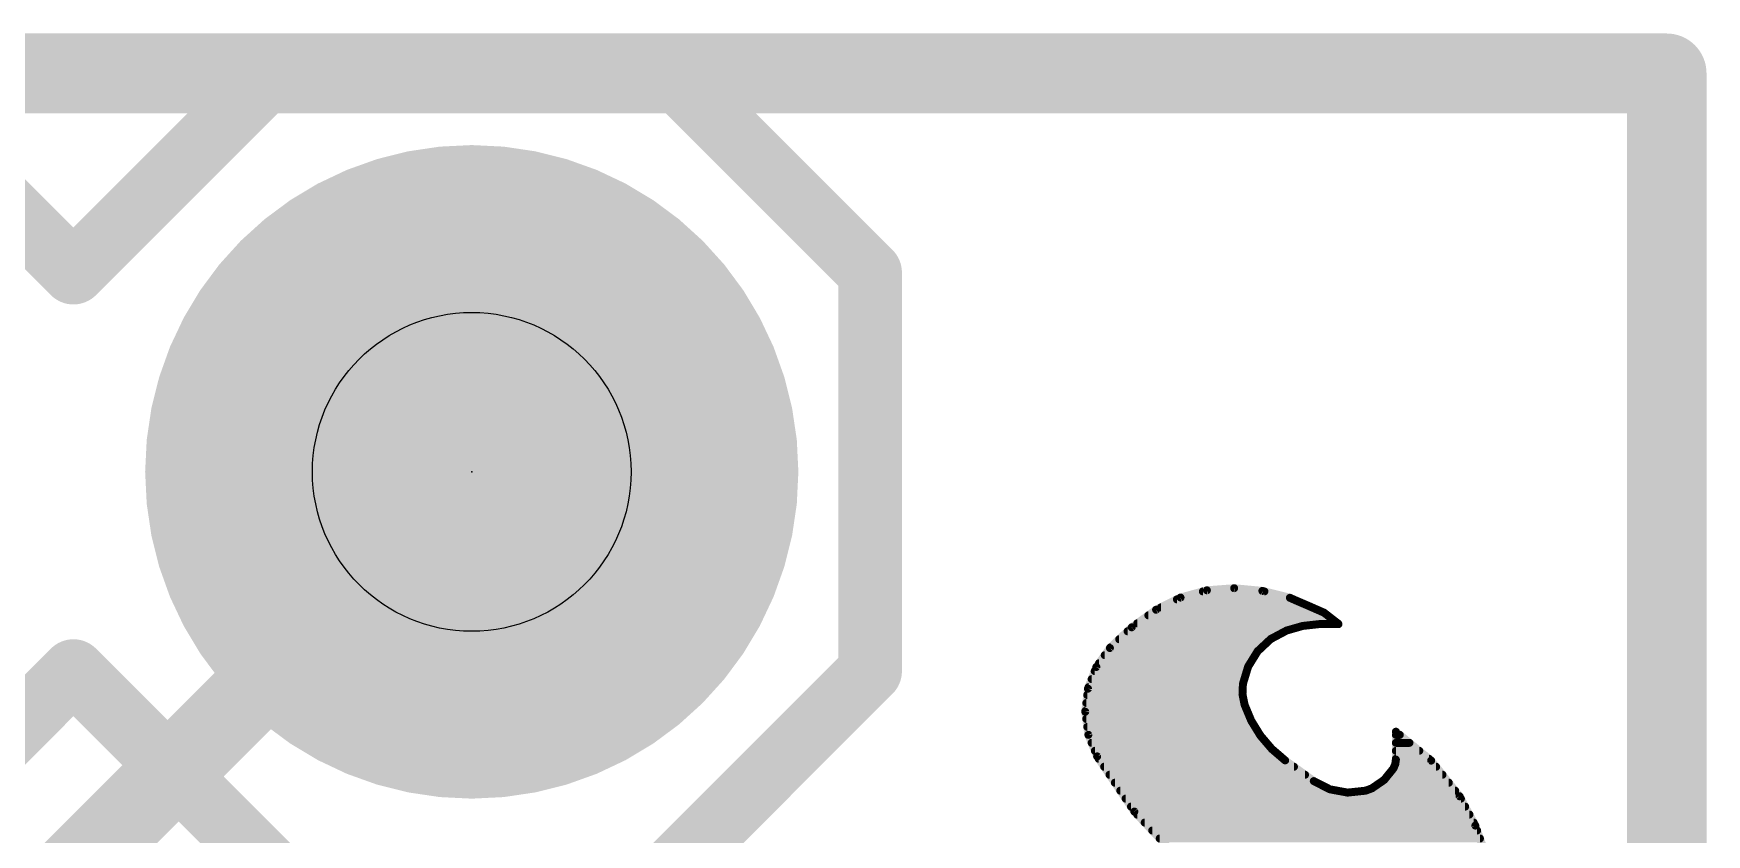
# Model space of a CAD drawing. Extents: x -1 to 106, y -9 to 10.
# Drawn here: x 15.11 to 20.45, y 7.73 to 10.29 of the extents above; entities that cross this region are included whole.
import ezdxf

# ---------------------------------------------------------------- set-up
doc = ezdxf.new("R2010")
doc.units = 0
for name, color, linetype in [('1', 12, 'CONTINUOUS'), ('16', 132, 'CONTINUOUS'), ('17', 110, 'CONTINUOUS'), ('20', 53, 'CONTINUOUS'), ('21', 53, 'CONTINUOUS'), ('23', 53, 'CONTINUOUS'), ('29', 253, 'CONTINUOUS'), ('30', 253, 'CONTINUOUS'), ('44', 253, 'CONTINUOUS'), ('51', 53, 'CONTINUOUS')]:
    doc.layers.add(name, color=color, linetype=linetype)

# ---------------------------------------------------------------- blocks, each defined once
blk = doc.blocks.new('RECT')
blk.add_solid([(-0.5, -0.5), (0.5, -0.5), (-0.5, 0.5), (0.5, 0.5)])
blk = doc.blocks.new('ROUNDP')
at = {"const_width": 0.5}
blk.add_lwpolyline([(0, -0.25, 1), (0, 0.25, 1), (0, -0.25)], format="xyb", dxfattribs=at)

msp = doc.modelspace()

# ---------------------------------------------------------------- linework, layer by layer
at = {"layer": '1'}
for points, const_width in [([(0, 10.16), (20.32, 10.16)], 0.2032), ([(20.32, 10.16), (20.32, 0)], 0.2032), ([(12.62, 5), (16.51, 8.89)], 0.254)]:
    msp.add_lwpolyline(points, dxfattribs=dict(at, const_width=const_width))
for points, const_width in [([(20.3708, 10.16, 1), (20.2692, 10.16)], 0.1016), ([(20.32, 10.1092, 1), (20.32, 10.2108)], 0.1016), ([(16.5549, 8.8451, 1), (16.4651, 8.9349)], 0.127)]:
    msp.add_lwpolyline(points, format="xyb", dxfattribs=dict(at, const_width=const_width))
at = {"layer": '16', "const_width": 0.254}
for points in [[(0, 10.16), (20.32, 10.16)], [(20.32, 10.16), (20.32, 0)]]:
    msp.add_lwpolyline(points, dxfattribs=at)
at = {"layer": '16', "const_width": 0.127}
for points in [[(20.3835, 10.16, 1), (20.2565, 10.16)], [(20.32, 10.0965, 1), (20.32, 10.2235)]]:
    msp.add_lwpolyline(points, format="xyb", dxfattribs=at)
at = {"layer": '20', "const_width": 0.2032}
for points in [[(0, 10.16), (20.32, 10.16)], [(20.32, 10.16), (20.32, 0)]]:
    msp.add_lwpolyline(points, dxfattribs=at)
at = {"layer": '20', "const_width": 0.1016}
for points in [[(20.3708, 10.16, 1), (20.2692, 10.16)], [(20.32, 10.1092, 1), (20.32, 10.2108)]]:
    msp.add_lwpolyline(points, format="xyb", dxfattribs=at)
at = {"layer": '21'}
for points, const_width in [([(14.605, 10.16), (15.24, 9.525)], 0.2032), ([(15.24, 9.525), (15.875, 10.16)], 0.2032), ([(15.875, 10.16), (17.145, 10.16)], 0.2032), ([(17.78, 9.525), (17.145, 10.16)], 0.2032), ([(17.78, 8.255), (17.78, 9.525)], 0.2032), ([(18.7699, 8.4894), (18.6919, 8.4506)], 0.0254), ([(18.7582, 8.4836), (19.1301, 8.4836)], 0.0254), ([(18.8539, 8.5126), (18.7699, 8.4894)], 0.0254), ([(18.841, 8.509), (19.0374, 8.509)], 0.0254), ([(18.9408, 8.5192), (18.8539, 8.5126)], 0.0254), ([(19.0309, 8.5107), (18.9408, 8.5192)], 0.0254), ([(19.1186, 8.4887), (19.0309, 8.5107)], 0.0254), ([(19.1415, 8.4785), (19.1186, 8.4887)], 0.0254), ([(19.1771, 8.4633), (19.1415, 8.4785)], 0.0254), ([(18.6919, 8.4506), (18.6142, 8.3946)], 0.0254), ([(18.6672, 8.4328), (19.2384, 8.4328)], 0.0254), ([(18.7072, 8.4582), (19.1887, 8.4582)], 0.0254), ([(19.2275, 8.4412), (19.1771, 8.4633)], 0.0254), ([(19.271, 8.4074), (19.2275, 8.4412)], 0.0254), ([(18.6142, 8.3946), (18.5446, 8.3287)], 0.0254), ([(18.6009, 8.382), (19.1038, 8.382)], 0.0254), ([(18.632, 8.4074), (19.271, 8.4074)], 0.0254), ([(19.0577, 8.3575), (19.1085, 8.3845)], 0.0254), ([(19.1085, 8.3845), (19.1597, 8.399)], 0.0254), ([(19.1597, 8.399), (19.2126, 8.4049)], 0.0254), ([(19.2126, 8.4049), (19.2736, 8.4049)], 0.0254), ([(19.2735, 8.4049), (19.271, 8.4074)], 0.0254), ([(19.2736, 8.4049), (19.2735, 8.4049)], 0.0254), ([(15.24, 8.255), (14.605, 7.62)], 0.2032), ([(15.875, 7.62), (15.24, 8.255)], 0.2032), ([(17.145, 7.62), (17.78, 8.255)], 0.2032), ([(18.5446, 8.3287), (18.5015, 8.2683)], 0.0254), ([(18.5472, 8.3312), (19.0296, 8.3312)], 0.0254), ([(18.5741, 8.3566), (19.0567, 8.3566)], 0.0254), ([(18.9854, 8.2694), (19.0157, 8.3183)], 0.0254), ([(19.0157, 8.3183), (19.0577, 8.3575)], 0.0254), ([(18.5015, 8.2683), (18.4747, 8.1991)], 0.0254), ([(18.5101, 8.2804), (18.9922, 8.2804)], 0.0254), ([(18.5282, 8.3058), (19.008, 8.3058)], 0.0254), ([(18.9688, 8.2144), (18.9854, 8.2694)], 0.0254), ([(18.4767, 8.2042), (18.9684, 8.2042)], 0.0254), ([(18.4865, 8.2296), (18.9734, 8.2296)], 0.0254), ([(18.4963, 8.255), (18.981, 8.255)], 0.0254), ([(18.9674, 8.181), (18.9688, 8.2144)], 0.0254), ([(18.4747, 8.1991), (18.4661, 8.1254)], 0.0254), ([(18.4694, 8.1534), (18.9729, 8.1534)], 0.0254), ([(18.4723, 8.1788), (18.9678, 8.1788)], 0.0254), ([(18.9739, 8.1483), (18.9674, 8.181)], 0.0254), ([(18.4661, 8.1254), (18.476, 8.0519)], 0.0254), ([(18.4664, 8.128), (18.9824, 8.128)], 0.0254), ([(18.4692, 8.1026), (18.993, 8.1026)], 0.0254), ([(18.9954, 8.0968), (18.9739, 8.1483)], 0.0254), ([(19.0247, 8.0493), (18.9954, 8.0968)], 0.0254), ([(18.4726, 8.0772), (19.0075, 8.0772)], 0.0254), ([(18.476, 8.0519), (18.504, 7.9832)], 0.0254), ([(18.4761, 8.0518), (19.0232, 8.0518)], 0.0254), ([(19.061, 8.0069), (19.0247, 8.0493)], 0.0254), ([(19.5691, 7.9699), (19.4565, 8.062)], 0.0254), ([(19.4565, 8.062), (19.4565, 7.9731)], 0.0254), ([(19.4565, 8.0518), (19.469, 8.0518)], 0.0254), ([(18.4864, 8.0264), (19.0443, 8.0264)], 0.0254), ([(18.4968, 8.001), (19.0679, 8.001)], 0.0254), ([(19.1034, 7.9705), (19.061, 8.0069)], 0.0254), ([(19.4565, 8.0264), (19.5, 8.0264)], 0.0254), ([(19.4565, 8.001), (19.5311, 8.001)], 0.0254), ([(18.504, 7.9832), (18.6226, 7.8074)], 0.0254), ([(18.5091, 7.9756), (19.0975, 7.9756)], 0.0254), ([(18.5263, 7.9502), (19.1315, 7.9502)], 0.0254), ([(19.1948, 7.9045), (19.1034, 7.9705)], 0.0254), ([(19.4488, 7.9451), (19.4192, 7.9084)], 0.0254), ([(19.4545, 7.9586), (19.4488, 7.9451)], 0.0254), ([(19.451, 7.9502), (19.5848, 7.9502)], 0.0254), ([(19.4565, 7.9731), (19.4545, 7.9586)], 0.0254), ([(19.4565, 7.9756), (19.5621, 7.9756)], 0.0254), ([(19.6597, 7.8562), (19.5691, 7.9699)], 0.0254), ([(18.5434, 7.9248), (19.1667, 7.9248)], 0.0254), ([(18.5605, 7.8994), (19.2048, 7.8994)], 0.0254), ([(19.2461, 7.8783), (19.1948, 7.9045)], 0.0254), ([(19.4192, 7.9084), (19.3803, 7.8816)], 0.0254), ([(19.4061, 7.8994), (19.6253, 7.8994)], 0.0254), ([(19.4324, 7.9248), (19.605, 7.9248)], 0.0254), ([(18.5777, 7.874), (19.2694, 7.874)], 0.0254), ([(18.5948, 7.8486), (19.6638, 7.8486)], 0.0254), ([(19.3027, 7.8679), (19.2461, 7.8783)], 0.0254), ([(19.3599, 7.874), (19.3027, 7.8679)], 0.0254), ([(19.3803, 7.8816), (19.3599, 7.874)], 0.0254), ([(19.3599, 7.874), (19.6455, 7.874)], 0.0254), ([(19.7098, 7.7628), (19.6597, 7.8562)], 0.0254), ([(18.6119, 7.8232), (19.6774, 7.8232)], 0.0254), ([(18.6226, 7.8074), (18.7681, 7.653)], 0.0254), ([(18.6316, 7.7978), (19.6911, 7.7978)], 0.0254), ([(18.6556, 7.7724), (19.7047, 7.7724)], 0.0254), ([(18.6795, 7.747), (19.7155, 7.747)], 0.0254), ([(19.7456, 7.663), (19.7098, 7.7628)], 0.0254), ([(18.7034, 7.7216), (19.7246, 7.7216)], 0.0254)]:
    msp.add_lwpolyline(points, dxfattribs=dict(at, const_width=const_width))
for points, const_width in [([(15.875, 10.2108, 1), (15.875, 10.1092)], 0.1016), ([(15.9109, 10.1241, 1), (15.8391, 10.1959)], 0.1016), ([(17.1809, 10.1959, 1), (17.1091, 10.1241)], 0.1016), ([(17.145, 10.1092, 1), (17.145, 10.2108)], 0.1016), ([(15.2041, 9.5609, 1), (15.2759, 9.4891)], 0.1016), ([(15.2041, 9.4891, 1), (15.2759, 9.5609)], 0.1016), ([(17.8308, 9.525, 1), (17.7292, 9.525)], 0.1016), ([(17.7441, 9.4891, 1), (17.8159, 9.5609)], 0.1016), ([(18.7582, 8.49, 1), (18.7582, 8.4773)], 0.0127), ([(18.7682, 8.4955, 1), (18.7716, 8.4833)], 0.0127), ([(18.7727, 8.4837, 1), (18.7671, 8.4951)], 0.0127), ([(18.841, 8.5153, 1), (18.841, 8.5027)], 0.0127), ([(18.8534, 8.5189, 1), (18.8544, 8.5062)], 0.0127), ([(18.8556, 8.5065, 1), (18.8522, 8.5187)], 0.0127), ([(18.9414, 8.5255, 1), (18.9402, 8.5129)], 0.0127), ([(18.9413, 8.5129, 1), (18.9403, 8.5255)], 0.0127), ([(19.0324, 8.5168, 1), (19.0293, 8.5045)], 0.0127), ([(19.0302, 8.5043, 1), (19.0315, 8.517)], 0.0127), ([(19.0374, 8.5027, 1), (19.0374, 8.5153)], 0.0127), ([(19.1212, 8.4945, 1), (19.116, 8.4829)], 0.0127), ([(19.1171, 8.4825, 1), (19.1201, 8.4949)], 0.0127), ([(19.1301, 8.4773, 1), (19.1301, 8.49)], 0.0127), ([(19.144, 8.4843, 1), (19.139, 8.4727)], 0.0127), ([(19.1389, 8.4727, 1), (19.1441, 8.4843)], 0.0127), ([(18.6672, 8.4391, 1), (18.6672, 8.4265)], 0.0127), ([(18.6891, 8.4563, 1), (18.6947, 8.4449)], 0.0127), ([(18.6956, 8.4454, 1), (18.6882, 8.4558)], 0.0127), ([(18.7072, 8.4645, 1), (18.7072, 8.4519)], 0.0127), ([(19.1796, 8.4691, 1), (19.1746, 8.4575)], 0.0127), ([(19.1746, 8.4575, 1), (19.1796, 8.4691)], 0.0127), ([(19.1887, 8.4519, 1), (19.1887, 8.4645)], 0.0127), ([(19.2314, 8.4462, 1), (19.2236, 8.4362)], 0.0127), ([(19.225, 8.4354, 1), (19.2301, 8.447)], 0.0127), ([(19.2384, 8.4265, 1), (19.2384, 8.4391)], 0.0127), ([(18.6009, 8.3883, 1), (18.6009, 8.3757)], 0.0127), ([(18.6105, 8.3997, 1), (18.6179, 8.3894)], 0.0127), ([(18.6186, 8.3899, 1), (18.6098, 8.3992)], 0.0127), ([(18.632, 8.4138, 1), (18.632, 8.4011)], 0.0127), ([(19.1068, 8.3906, 1), (19.1102, 8.3784)], 0.0127), ([(19.1038, 8.3757, 1), (19.1038, 8.3883)], 0.0127), ([(19.1115, 8.3789, 1), (19.1055, 8.3901)], 0.0127), ([(19.159, 8.4053, 1), (19.1604, 8.3927)], 0.0127), ([(19.1614, 8.3929, 1), (19.158, 8.4051)], 0.0127), ([(19.2126, 8.4112, 1), (19.2126, 8.3986)], 0.0127), ([(19.2133, 8.3986, 1), (19.2119, 8.4112)], 0.0127), ([(19.2755, 8.4119, 1), (19.2665, 8.4029)], 0.0127), ([(19.2671, 8.4024, 1), (19.2749, 8.4124)], 0.0127), ([(19.2735, 8.4112, 1), (19.2735, 8.3986)], 0.0127), ([(19.269, 8.4004, 1), (19.278, 8.4094)], 0.0127), ([(19.271, 8.4011, 1), (19.271, 8.4138)], 0.0127), ([(19.2736, 8.3986, 1), (19.2736, 8.4112)], 0.0127), ([(19.2736, 8.3986, 1), (19.2736, 8.4112)], 0.0127), ([(15.2759, 8.2909, 1), (15.2041, 8.2191)], 0.1016), ([(15.2759, 8.2191, 1), (15.2041, 8.2909)], 0.1016), ([(17.8159, 8.2191, 1), (17.7441, 8.2909)], 0.1016), ([(18.5402, 8.3333, 1), (18.549, 8.3241)], 0.0127), ([(18.5498, 8.325, 1), (18.5394, 8.3324)], 0.0127), ([(18.5472, 8.3376, 1), (18.5472, 8.3249)], 0.0127), ([(18.5741, 8.3629, 1), (18.5741, 8.3503)], 0.0127), ([(19.0114, 8.3229, 1), (19.0201, 8.3136)], 0.0127), ([(19.0211, 8.3149, 1), (19.0103, 8.3216)], 0.0127), ([(19.0296, 8.3249, 1), (19.0296, 8.3376)], 0.0127), ([(19.0548, 8.3631, 1), (19.0607, 8.3519)], 0.0127), ([(19.0621, 8.3529, 1), (19.0534, 8.3622)], 0.0127), ([(19.0567, 8.3503, 1), (19.0567, 8.3629)], 0.0127), ([(17.7292, 8.255, 1), (17.8308, 8.255)], 0.1016), ([(18.4963, 8.272, 1), (18.5066, 8.2646)], 0.0127), ([(18.5074, 8.266, 1), (18.4955, 8.2706)], 0.0127), ([(18.5101, 8.2867, 1), (18.5101, 8.2741)], 0.0127), ([(18.5282, 8.3121, 1), (18.5282, 8.2995)], 0.0127), ([(18.98, 8.2728, 1), (18.9908, 8.2661)], 0.0127), ([(18.9915, 8.2676, 1), (18.9793, 8.2713)], 0.0127), ([(18.9922, 8.2741, 1), (18.9922, 8.2867)], 0.0127), ([(19.008, 8.2995, 1), (19.008, 8.3121)], 0.0127), ([(18.4767, 8.2105, 1), (18.4767, 8.1979)], 0.0127), ([(18.4865, 8.2359, 1), (18.4865, 8.2233)], 0.0127), ([(18.4963, 8.2614, 1), (18.4963, 8.2487)], 0.0127), ([(18.9751, 8.2141, 1), (18.9625, 8.2147)], 0.0127), ([(18.9627, 8.2162, 1), (18.9749, 8.2126)], 0.0127), ([(18.9684, 8.1979, 1), (18.9684, 8.2105)], 0.0127), ([(18.9734, 8.2233, 1), (18.9734, 8.2359)], 0.0127), ([(18.981, 8.2487, 1), (18.981, 8.2614)], 0.0127), ([(18.4694, 8.1597, 1), (18.4694, 8.1471)], 0.0127), ([(18.4723, 8.1852, 1), (18.4723, 8.1725)], 0.0127), ([(18.481, 8.1984, 1), (18.4684, 8.1999)], 0.0127), ([(18.4688, 8.2014, 1), (18.4807, 8.1968)], 0.0127), ([(18.961, 8.1813, 1), (18.9737, 8.1808)], 0.0127), ([(18.9736, 8.1823, 1), (18.9612, 8.1798)], 0.0127), ([(18.9678, 8.1725, 1), (18.9678, 8.1852)], 0.0127), ([(18.9729, 8.1471, 1), (18.9729, 8.1597)], 0.0127), ([(18.4724, 8.1263, 1), (18.4598, 8.1246)], 0.0127), ([(18.4598, 8.1262, 1), (18.4724, 8.1247)], 0.0127), ([(18.4664, 8.1343, 1), (18.4664, 8.1217)], 0.0127), ([(18.4692, 8.109, 1), (18.4692, 8.0963)], 0.0127), ([(18.9798, 8.1507, 1), (18.968, 8.1459)], 0.0127), ([(18.9677, 8.1471, 1), (18.9801, 8.1495)], 0.0127), ([(18.9824, 8.1217, 1), (18.9824, 8.1343)], 0.0127), ([(19.0008, 8.1001, 1), (18.99, 8.0935)], 0.0127), ([(18.993, 8.0963, 1), (18.993, 8.109)], 0.0127), ([(18.4726, 8.0836, 1), (18.4726, 8.0709)], 0.0127), ([(18.4697, 8.0511, 1), (18.4823, 8.0528)], 0.0127), ([(18.4819, 8.0543, 1), (18.4702, 8.0495)], 0.0127), ([(18.4761, 8.0581, 1), (18.4761, 8.0455)], 0.0127), ([(18.9895, 8.0943, 1), (19.0012, 8.0992)], 0.0127), ([(19.0075, 8.0709, 1), (19.0075, 8.0836)], 0.0127), ([(19.0295, 8.0534, 1), (19.0199, 8.0452)], 0.0127), ([(19.0193, 8.046, 1), (19.0301, 8.0526)], 0.0127), ([(19.0232, 8.0455, 1), (19.0232, 8.0581)], 0.0127), ([(19.4605, 8.0669, 1), (19.4525, 8.0571)], 0.0127), ([(19.4629, 8.062, 1), (19.4502, 8.062)], 0.0127), ([(19.4565, 8.0581, 1), (19.4565, 8.0455)], 0.0127), ([(19.469, 8.0455, 1), (19.469, 8.0581)], 0.0127), ([(18.4864, 8.0328, 1), (18.4864, 8.0201)], 0.0127), ([(18.4968, 8.0074, 1), (18.4968, 7.9947)], 0.0127), ([(19.0443, 8.0201, 1), (19.0443, 8.0328)], 0.0127), ([(19.0652, 8.0117, 1), (19.0569, 8.0021)], 0.0127), ([(19.0562, 8.0028, 1), (19.0659, 8.011)], 0.0127), ([(19.0679, 7.9947, 1), (19.0679, 8.0074)], 0.0127), ([(19.4565, 8.0328, 1), (19.4565, 8.0201)], 0.0127), ([(19.4565, 8.0074, 1), (19.4565, 7.9947)], 0.0127), ([(19.5, 8.0201, 1), (19.5, 8.0328)], 0.0127), ([(19.5311, 7.9947, 1), (19.5311, 8.0074)], 0.0127), ([(18.5093, 7.9868, 1), (18.4987, 7.9796)], 0.0127), ([(18.4981, 7.9808, 1), (18.5099, 7.9856)], 0.0127), ([(18.5091, 7.982, 1), (18.5091, 7.9692)], 0.0127), ([(18.5263, 7.9566, 1), (18.5263, 7.9439)], 0.0127), ([(19.1071, 7.9756, 1), (19.0997, 7.9654)], 0.0127), ([(19.0975, 7.9692, 1), (19.0975, 7.982)], 0.0127), ([(19.0993, 7.9657, 1), (19.1075, 7.9753)], 0.0127), ([(19.1315, 7.9439, 1), (19.1315, 7.9566)], 0.0127), ([(19.443, 7.9476, 1), (19.4546, 7.9426)], 0.0127), ([(19.4537, 7.9411, 1), (19.4439, 7.9491)], 0.0127), ([(19.451, 7.9566, 1), (19.451, 7.9439)], 0.0127), ([(19.4482, 7.9594, 1), (19.4608, 7.9577)], 0.0127), ([(19.4604, 7.9561, 1), (19.4487, 7.9611)], 0.0127), ([(19.4565, 7.982, 1), (19.4565, 7.9692)], 0.0127), ([(19.4628, 7.9722, 1), (19.4502, 7.974)], 0.0127), ([(19.4502, 7.9731, 1), (19.4629, 7.9731)], 0.0127), ([(19.5621, 7.9692, 1), (19.5621, 7.982)], 0.0127), ([(19.574, 7.9739, 1), (19.5641, 7.966)], 0.0127), ([(19.565, 7.965, 1), (19.5731, 7.9748)], 0.0127), ([(19.5848, 7.9439, 1), (19.5848, 7.9566)], 0.0127), ([(18.5434, 7.9312, 1), (18.5434, 7.9184)], 0.0127), ([(18.5605, 7.9058, 1), (18.5605, 7.893)], 0.0127), ([(19.1667, 7.9184, 1), (19.1667, 7.9312)], 0.0127), ([(19.1977, 7.9102, 1), (19.1919, 7.8988)], 0.0127), ([(19.1911, 7.8994, 1), (19.1985, 7.9096)], 0.0127), ([(19.2048, 7.893, 1), (19.2048, 7.9058)], 0.0127), ([(19.4061, 7.9058, 1), (19.4061, 7.893)], 0.0127), ([(19.4142, 7.9124, 1), (19.4241, 7.9044)], 0.0127), ([(19.4228, 7.9031, 1), (19.4156, 7.9136)], 0.0127), ([(19.4324, 7.9312, 1), (19.4324, 7.9184)], 0.0127), ([(19.605, 7.9184, 1), (19.605, 7.9312)], 0.0127), ([(19.6253, 7.893, 1), (19.6253, 7.9058)], 0.0127), ([(18.5777, 7.8804, 1), (18.5777, 7.8677)], 0.0127), ([(18.5948, 7.855, 1), (18.5948, 7.8422)], 0.0127), ([(19.2472, 7.8846, 1), (19.2449, 7.8721)], 0.0127), ([(19.2432, 7.8727, 1), (19.249, 7.884)], 0.0127), ([(19.2694, 7.8677, 1), (19.2694, 7.8804)], 0.0127), ([(19.302, 7.8742, 1), (19.3033, 7.8615)], 0.0127), ([(19.3015, 7.8616, 1), (19.3038, 7.8741)], 0.0127), ([(19.3599, 7.8804, 1), (19.3599, 7.8677)], 0.0127), ([(19.3577, 7.88, 1), (19.3621, 7.868)], 0.0127), ([(19.3606, 7.8677, 1), (19.3592, 7.8803)], 0.0127), ([(19.3767, 7.8868, 1), (19.3839, 7.8764)], 0.0127), ([(19.3825, 7.8756, 1), (19.3781, 7.8876)], 0.0127), ([(19.6455, 7.8677, 1), (19.6455, 7.8804)], 0.0127), ([(19.6653, 7.8592, 1), (19.6541, 7.8532)], 0.0127), ([(19.6547, 7.8522, 1), (19.6647, 7.8602)], 0.0127), ([(19.6638, 7.8422, 1), (19.6638, 7.855)], 0.0127), ([(18.6119, 7.8296, 1), (18.6119, 7.8168)], 0.0127), ([(18.6272, 7.8117, 1), (18.618, 7.803)], 0.0127), ([(18.6174, 7.8038, 1), (18.6279, 7.8109)], 0.0127), ([(18.6316, 7.8042, 1), (18.6316, 7.7915)], 0.0127), ([(19.6774, 7.8168, 1), (19.6774, 7.8296)], 0.0127), ([(19.6911, 7.7915, 1), (19.6911, 7.8042)], 0.0127), ([(18.6556, 7.7788, 1), (18.6556, 7.766)], 0.0127), ([(18.6795, 7.7534, 1), (18.6795, 7.7407)], 0.0127), ([(19.7158, 7.7649, 1), (19.7039, 7.7606)], 0.0127), ([(19.7042, 7.7598, 1), (19.7154, 7.7658)], 0.0127), ([(19.7047, 7.766, 1), (19.7047, 7.7788)], 0.0127), ([(19.7155, 7.7407, 1), (19.7155, 7.7534)], 0.0127), ([(18.7034, 7.728, 1), (18.7034, 7.7153)], 0.0127), ([(19.7246, 7.7153, 1), (19.7246, 7.728)], 0.0127)]:
    msp.add_lwpolyline(points, format="xyb", dxfattribs=dict(at, const_width=const_width))
at = {"layer": '23'}
msp.add_point((16.51, 8.89), dxfattribs=at)
at = {"layer": '44'}
msp.add_circle((16.51, 8.89), 0.508, dxfattribs=at)

# ---------------------------------------------------------------- block references
at = {"layer": '17', "rotation": 270}
for xscale, yscale in [(1.8796, 1.8796), (1.8796, 1.8796), (1.524, 1.524), (1.524, 1.524)]:
    msp.add_blockref('ROUNDP', (16.51, 8.89), dxfattribs=dict(at, xscale=xscale, yscale=yscale))
at = {"layer": '29', "xscale": 2.0828, "yscale": 2.0828, "rotation": 270}
msp.add_blockref('ROUNDP', (16.51, 8.89), dxfattribs=at)
at = {"layer": '30', "xscale": 2.0828, "yscale": 2.0828, "rotation": 270}
msp.add_blockref('ROUNDP', (16.51, 8.89), dxfattribs=at)
at = {"layer": '51', "xscale": 0.508, "yscale": 0.508, "rotation": 180}
msp.add_blockref('RECT', (16.51, 8.89), dxfattribs=at)

doc.saveas('drawing.dxf')
